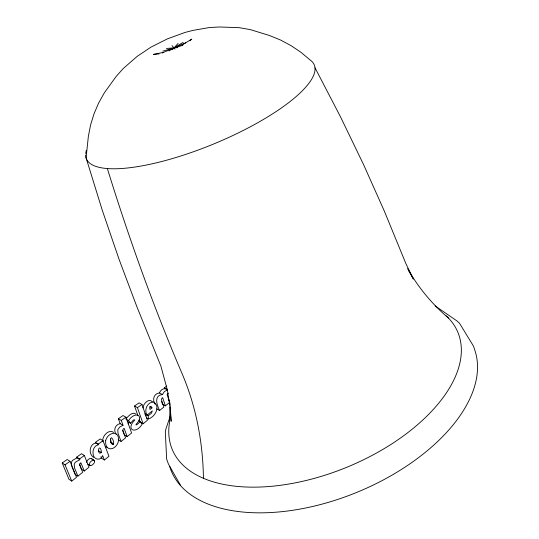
<?xml version="1.0" encoding="UTF-8"?>
<svg xmlns="http://www.w3.org/2000/svg" width="539" height="539" viewBox="0 0 539 539"><rect width="100%" height="100%" fill="white"/><g stroke="black" fill="none" stroke-linecap="round" stroke-linejoin="round"><path stroke-width="0.81" d="M142.95 407.949C143.057 403.92 148.811 397.694 152.409 401.818M86.456 462.435C87.001 460.387 88.942 458.11 91.246 458.446L94.615 460.885L94.237 462.954L92.681 464.719L90.822 465.642L87.803 464.214M113.648 443.866L113.608 441.798A30.716 20.987 -57.1 0 0 112.51 438.867L111.337 437.708C109.228 439.265 111.344 442.674 112.489 444.379L113.648 443.866L110.798 442.128L110.751 440.06A30.629 20.987 -57 0 0 110.448 439.103M155.124 404.223C152.153 399.938 153.662 393.389 159.477 392.985C160.332 389.798 164.712 386.827 167.434 390.088L167.184 389.34L164.267 387.81L166.753 386.079M168.431 393.133L167.272 394.076L167.178 394.797L169.637 402.431L165.399 405.833L162.684 397.681L162.239 397.876L161.457 399.163L161.68 400.484L163.876 407.06L159.605 410.489C157.031 405.22 153.467 395.68 162.387 394.535L164.476 391.455L167.434 390.088M169.987 416.991L165.938 428.795L165.325 432.022L166.652 459.107L168.438 464.072L180.329 485.012M128.107 423.95L128.673 422.589M125.702 418.992C128.235 416.479 132.264 411.156 135.976 414.073M140.275 421.613L142.155 424.267C135.558 434.778 125.284 429.704 134.77 420.049C134.117 418.372 131.307 422.65 130.505 423.236L128.578 420.656C134.831 410.772 144.991 415.131 136.003 424.442L136.111 424.968L137.277 424.402L140.275 421.613L138.833 420.784M178.099 43.416L172.406 49.622M189.917 40.688L191.763 39.125L182.155 44.939M104.364 460.01L108.966 456.29L103.023 440.7L100.166 438.948L95.383 442.337L95.632 442.97C101.534 445.544 96.272 444.358 94.824 447.006C93.335 448.738 92.796 451.116 93.079 453.353C92.762 459.289 100.726 461.775 102.639 455.536L104.364 460.01L101.527 458.217L100.948 456.728M71.741 481.111L76.531 477.264L70.023 461.344L67.2 459.491L62.214 462.981L68.938 479.218L71.741 481.111L65.024 464.847L62.214 462.981M77.899 476.166L82.669 472.332L79.684 464.847L80.264 463.196A7.64 5.208 -56.4 0 1 80.884 462.819L84.306 471.019L89.016 467.232L84.36 455.516L81.53 453.703L76.693 457.119L76.989 457.854L79.812 459.686L75.527 462.125A3.685 2.527 -56.3 0 0 74.2 464.699L74.584 468.034L77.899 476.166L75.089 474.293L72.071 466.909M121.059 441.468L125.553 437.857L122.784 430.048L123.478 428.727L124.159 428.384L127.143 436.583L131.604 432.999L125.904 417.199L123.02 415.535L118.378 418.742L120.177 423.661L123.047 425.338L119.86 426.901L117.785 429.765L118.007 433.201L121.059 441.468L118.203 439.743M139.399 419.814L140.207 422.118L143.091 423.762L147.457 420.258L141.973 404.466L139.075 402.862L134.534 406.015L137.775 415.219M144.856 413.905L147.026 415.118L152.342 410.866L151.419 413.245L149.047 415.091L148.131 415.542L145.968 414.329M101.5 452.578L99.594 453.211C96.494 449.971 100.591 443.644 101.5 452.578L98.657 450.799L98.199 451.163M151.998 407.875L149.997 409.472L149.68 407.632L150.287 406.649L151.324 406.574L151.998 407.875L149.822 406.675M95.383 442.337L98.233 444.102L103.023 440.7M76.693 457.119L79.523 458.952L84.36 455.516M65.024 464.847L70.023 461.344M134.534 406.015L137.432 407.639L141.973 404.466M118.378 418.742L121.255 420.42L125.904 417.199M168.997 50.915L183.125 42.386M162.199 52.997L185.746 42.824M146.332 417.759L148.494 418.978C154.983 416.89 160.865 406.709 153.628 402.06C147.423 401.744 143.745 410.112 147.026 415.118M162.839 51.151L182.815 45.33M120.177 423.661C115.05 424.489 113.156 430.452 116.256 434.495M76.989 457.854L72.704 460.279A3.672 2.527 -56.2 0 0 71.384 462.839L71.768 466.174M163.519 52.344L153.406 54.385L159.066 53.94M95.632 442.97C89.225 444.385 88.342 454.175 93.665 457.368M177.823 47.627L166.436 48.456M94.076 460.259C91.67 459.956 89.05 462.624 89.407 465.009L89.925 465.581M107.214 447.451L105.348 446.535M159.477 392.985L162.387 394.535M168.188 399.702L169.637 400.477M162.495 404.263L165.399 405.833M156.708 408.899L159.605 410.489M126.422 419.409L128.578 420.656M127.628 421.572L130.505 423.236M124.28 434.879L127.143 436.583M435.216 305.97L456.877 320.873L459.45 323.151L473.518 346.179L475.176 351.26A163.391 90.141 -22.2 0 1 348.915 495.476A163.391 90.141 -22.2 0 1 169.637 466.329M110.461 442.539L113.311 444.277M111.465 443.604L112.894 444.473M94.615 460.885L91.246 458.446M84.306 471.019L81.483 469.166L79.374 463.931M448.461 318.05C433.053 304.993 419.894 289.335 409.539 272M113.614 432.393C108.932 428.653 101.837 436.307 102.814 441.387M174.986 49.069L172.008 45.633M407.558 268.57L409.121 271.333M408.899 271.016L413.4 279.074L406.076 264.063L384.307 211.052L363.549 164.55L340.48 116.795L315.005 67.779M79.523 458.952L79.812 459.686M98.233 444.102L98.475 444.742M122.649 430.418L124.004 434.138M121.255 420.42L123.047 425.338M137.432 407.639L143.091 423.762M161.505 401.299L162.246 403.522M164.267 387.81L164.516 388.552M145.24 413.925L145.463 415.98M148.131 415.542L148.494 418.978M170.284 406.945L171.139 421.357L169.852 405.476L167.258 389.63L160.892 366.096L136.637 306.085L118.998 259.151L102.12 209.765L86.078 157.846L88.369 136.3L90.586 124.974L94.002 113.87L98.597 103.117L104.344 92.809L116.02 76.632L123.108 68.642L137.135 56.393L150.927 47.156L167.265 38.929L185.059 32.428L193.117 30.352L209.698 27.502L219.474 26.99L239.222 27.664L250.258 29.598L269.345 35.453L280.563 40.034L291.161 45.7L301.045 52.377L310.114 59.984A123.222 34.752 -22.4 0 1 217.561 142.357A123.222 34.752 -22.4 0 1 85.654 155.016M170.007 402.97L170.048 405.402M170.075 407.026L169.435 423.027A154.363 82.696 -22.2 0 0 341.349 469.442A154.363 82.696 -22.2 0 0 446.191 315.807M203.446 478.389A351.933 278.205 -49.3 0 0 182.034 373.534A1411.708 588.783 86.3 0 1 107.349 168.518M85.721 153.494A123.222 34.752 -22.4 0 1 86.395 150.28M105.657 440.693C104.721 452.726 116.734 450.166 118.492 440.848C119.483 429.327 107.625 432.399 105.657 440.693"/></g></svg>
